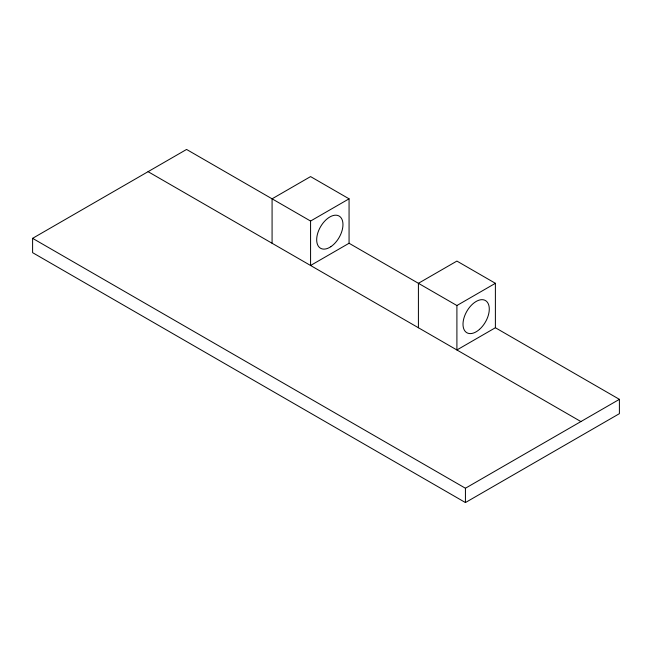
<?xml version="1.0" encoding="UTF-8"?>
<svg xmlns="http://www.w3.org/2000/svg" width="652" height="652" viewBox="0 0 652 652"><rect width="100%" height="100%" fill="white"/><g stroke="black" fill="none" stroke-linecap="round" stroke-linejoin="round"><path stroke-width="0.98" d="M495.39 327.744L495.39 283.302L456.905 305.527L456.905 349.969L495.39 327.744L619.4 399.342L619.4 413.661L465.43 502.553L32.6 252.658L32.6 238.339L186.57 149.447L310.572 221.044L349.065 198.819L349.065 243.261L310.572 265.486L310.572 221.044M32.6 238.339L465.43 488.234L619.4 399.342M349.065 198.819L310.572 176.594L272.08 198.819L272.08 243.261M495.39 283.302L456.905 261.077L418.413 283.302L418.413 327.744M349.065 243.261L456.905 305.527M148.077 171.672L580.908 421.567M465.43 488.234L465.43 502.553M479.546 329.333A18.59 10.734 -60 0 0 485.438 300.539A18.59 10.734 -60 0 0 463.45 320.034A18.59 10.734 -60 0 0 479.546 329.333M330.808 246.717A18.59 10.734 -60 0 0 340.678 217.328A18.59 10.734 -60 0 0 317.972 232.422A18.59 10.734 -60 0 0 330.808 246.717"/></g></svg>
